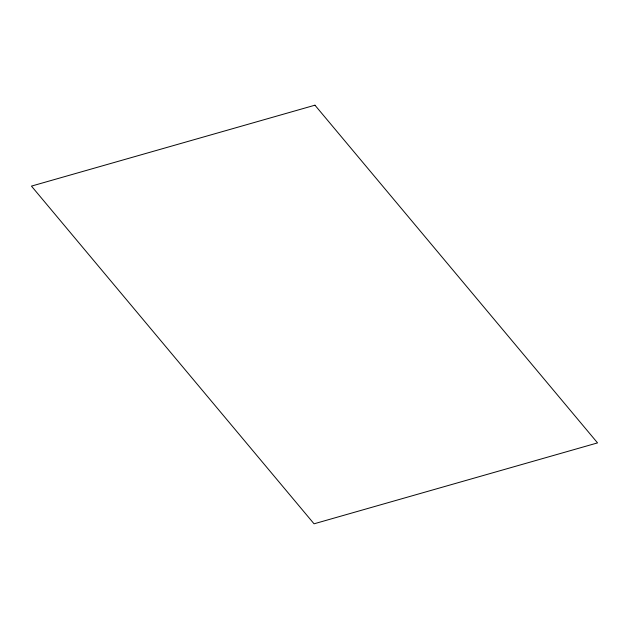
<?xml version="1.0" encoding="UTF-8"?>
<svg xmlns="http://www.w3.org/2000/svg" width="629" height="629" viewBox="0 0 629 629"><rect width="100%" height="100%" fill="white"/><g stroke="black" fill="none" stroke-linecap="round" stroke-linejoin="round"><path stroke-width="0.94" d="M314.948 105.192L31.45 186.105L314.052 523.808L597.55 442.895L314.948 105.192"/></g></svg>
